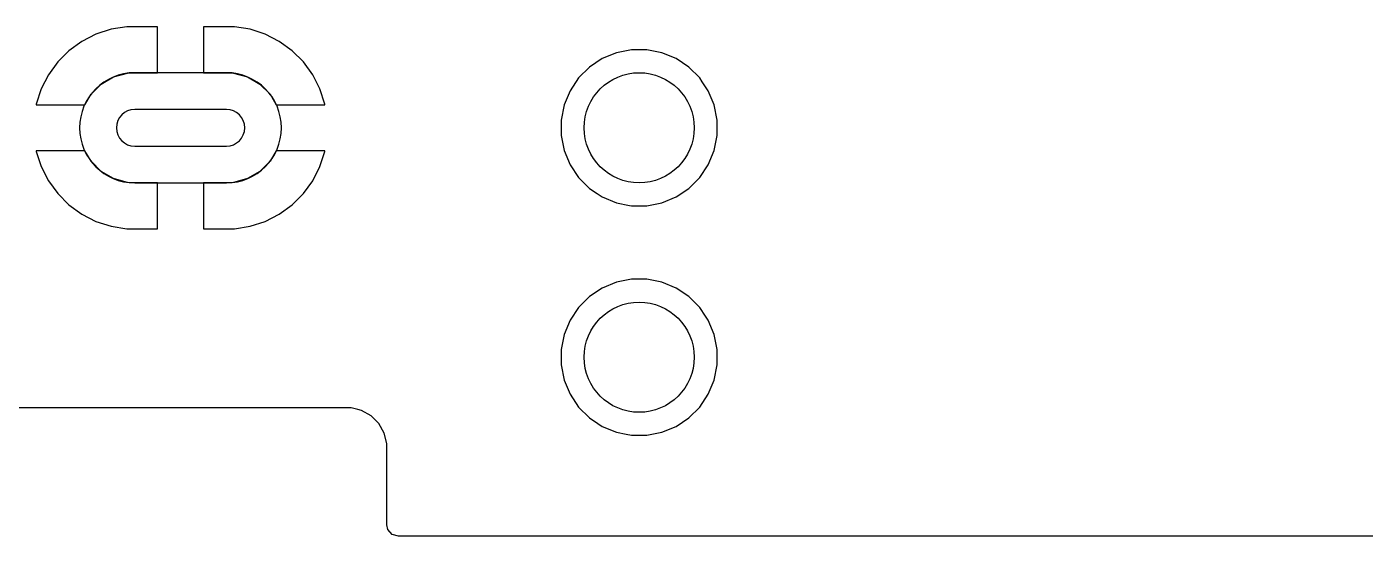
# Model space of a CAD drawing. Header units: inches. Extents: x 1.91 to 4.47, y -4.27 to -2.07.
# Drawn here: x 2.53 to 3.105, y -4.27 to -4.051 of the extents above; entities that cross this region are included whole.
import ezdxf

# ---------------------------------------------------------------- set-up
doc = ezdxf.new("R2010")
doc.units = ezdxf.units.IN
doc.header["$MEASUREMENT"] = 0
doc.layers.add('BLACK', color=250, linetype='CONTINUOUS')

msp = doc.modelspace()

# ---------------------------------------------------------------- linework, layer by layer
at = {"layer": 'BLACK', "linetype": 'CONTINUOUS'}
for p, q in [((2.55975, -4.05435), (2.55368, -4.05745)), ((2.56624, -4.05225), (2.55975, -4.05435)), ((2.57297, -4.05118), (2.56624, -4.05225)), ((2.58622, -4.05118), (2.57297, -4.05118)), ((2.58622, -4.07087), (2.58622, -4.05118)), ((2.61916, -4.05118), (2.60591, -4.05118)), ((2.60591, -4.05118), (2.60591, -4.07087)), ((2.62589, -4.05225), (2.61916, -4.05118)), ((2.63237, -4.05435), (2.62589, -4.05225)), ((2.63845, -4.05745), (2.63237, -4.05435)), ((2.54817, -4.06146), (2.54335, -4.06628)), ((2.55368, -4.05745), (2.54817, -4.06146)), ((2.64396, -4.06146), (2.63845, -4.05745)), ((2.64878, -4.06628), (2.64396, -4.06146)), ((2.78962, -4.061), (2.78315, -4.06229)), ((2.79621, -4.061), (2.78962, -4.061)), ((2.78962, -4.061), (2.78962, -4.061)), ((2.80268, -4.06229), (2.79621, -4.061)), ((2.79621, -4.061), (2.79621, -4.061)), ((2.54335, -4.06628), (2.53934, -4.07179)), ((2.65279, -4.07179), (2.64878, -4.06628)), ((2.77705, -4.06481), (2.77157, -4.06848)), ((2.78315, -4.06229), (2.77705, -4.06481)), ((2.78315, -4.06229), (2.78315, -4.06229)), ((2.80877, -4.06481), (2.80268, -4.06229)), ((2.80268, -4.06229), (2.80268, -4.06229)), ((2.81426, -4.06848), (2.80877, -4.06481)), ((2.53934, -4.07179), (2.53624, -4.07786)), ((2.562, -4.07575), (2.56734, -4.07266)), ((2.56734, -4.07266), (2.57329, -4.07107)), ((2.57329, -4.07107), (2.57638, -4.07087)), ((2.57638, -4.07087), (2.58622, -4.07087)), ((2.61575, -4.07087), (2.57638, -4.07087)), ((2.60591, -4.07087), (2.61575, -4.07087)), ((2.61575, -4.07087), (2.61883, -4.07107)), ((2.61883, -4.07107), (2.62479, -4.07266)), ((2.62479, -4.07266), (2.63013, -4.07575)), ((2.65588, -4.07786), (2.65279, -4.07179)), ((2.7669, -4.07314), (2.76324, -4.07863)), ((2.77157, -4.06848), (2.7669, -4.07314)), ((2.81892, -4.07314), (2.81426, -4.06848)), ((2.81998, -4.07472), (2.81892, -4.07314)), ((2.53624, -4.07786), (2.53414, -4.08435)), ((2.55764, -4.08011), (2.562, -4.07575)), ((2.63013, -4.07575), (2.63449, -4.08011)), ((2.65799, -4.08435), (2.65588, -4.07786)), ((2.76324, -4.07863), (2.76072, -4.08472)), ((2.82259, -4.07863), (2.81998, -4.07472)), ((2.82511, -4.08472), (2.82259, -4.07863)), ((2.53414, -4.08435), (2.53409, -4.08465)), ((2.53409, -4.08465), (2.55502, -4.08465)), ((2.53409, -4.08465), (2.53409, -4.08465)), ((2.55502, -4.08465), (2.55764, -4.08011)), ((2.63449, -4.08011), (2.63711, -4.08465)), ((2.63711, -4.08465), (2.65804, -4.08465)), ((2.65804, -4.08465), (2.65799, -4.08435)), ((2.65804, -4.08465), (2.65804, -4.08465)), ((2.76072, -4.08472), (2.75943, -4.09119)), ((2.76072, -4.08472), (2.76072, -4.08472)), ((2.8264, -4.09119), (2.82511, -4.08472)), ((2.75943, -4.09119), (2.75943, -4.09779)), ((2.8264, -4.09779), (2.8264, -4.09119)), ((2.8264, -4.09119), (2.8264, -4.09119)), ((2.75943, -4.09779), (2.76072, -4.10425)), ((2.82511, -4.10426), (2.8264, -4.09779)), ((2.55502, -4.10433), (2.53409, -4.10433)), ((2.53409, -4.10433), (2.53414, -4.10463)), ((2.53414, -4.10463), (2.53624, -4.11111)), ((2.55764, -4.10887), (2.55502, -4.10433)), ((2.63711, -4.10433), (2.63449, -4.10887)), ((2.65804, -4.10433), (2.63711, -4.10433)), ((2.65588, -4.11111), (2.65799, -4.10463)), ((2.65799, -4.10463), (2.65804, -4.10433)), ((2.76072, -4.10425), (2.76072, -4.10426)), ((2.76072, -4.10426), (2.76324, -4.11035)), ((2.82259, -4.11035), (2.82511, -4.10426)), ((2.53624, -4.11111), (2.53934, -4.11719)), ((2.562, -4.11323), (2.55764, -4.10887)), ((2.56734, -4.11631), (2.562, -4.11323)), ((2.63013, -4.11323), (2.62479, -4.11631)), ((2.63449, -4.10887), (2.63013, -4.11323)), ((2.65279, -4.11719), (2.65588, -4.11111)), ((2.76324, -4.11035), (2.7669, -4.11583)), ((2.81892, -4.11583), (2.82259, -4.11035)), ((2.53934, -4.11719), (2.54335, -4.1227)), ((2.57329, -4.11791), (2.56734, -4.11631)), ((2.57638, -4.11811), (2.57329, -4.11791)), ((2.58622, -4.11811), (2.57638, -4.11811)), ((2.57638, -4.11811), (2.61575, -4.11811)), ((2.58622, -4.1378), (2.58622, -4.11811)), ((2.61575, -4.11811), (2.60591, -4.11811)), ((2.60591, -4.11811), (2.60591, -4.1378)), ((2.61883, -4.11791), (2.61575, -4.11811)), ((2.62479, -4.11631), (2.61883, -4.11791)), ((2.64878, -4.1227), (2.65279, -4.11719)), ((2.7669, -4.11583), (2.77157, -4.1205)), ((2.81426, -4.1205), (2.81892, -4.11583)), ((2.54335, -4.1227), (2.54817, -4.12752)), ((2.64396, -4.12752), (2.64878, -4.1227)), ((2.77157, -4.1205), (2.77487, -4.1227)), ((2.77487, -4.1227), (2.77705, -4.12416)), ((2.77705, -4.12416), (2.78315, -4.12669)), ((2.80268, -4.12669), (2.80877, -4.12416)), ((2.80877, -4.12416), (2.81426, -4.1205)), ((2.54817, -4.12752), (2.55368, -4.13153)), ((2.63845, -4.13153), (2.64396, -4.12752)), ((2.78315, -4.12669), (2.78884, -4.12782)), ((2.78884, -4.12782), (2.78962, -4.12797)), ((2.78962, -4.12797), (2.78962, -4.12797)), ((2.78962, -4.12797), (2.78962, -4.12797)), ((2.78962, -4.12797), (2.79621, -4.12797)), ((2.79621, -4.12797), (2.80268, -4.12669)), ((2.79621, -4.12797), (2.79621, -4.12797)), ((2.55368, -4.13153), (2.55975, -4.13462)), ((2.55975, -4.13462), (2.56624, -4.13673)), ((2.62589, -4.13673), (2.63237, -4.13462)), ((2.63237, -4.13462), (2.63845, -4.13153)), ((2.56624, -4.13673), (2.57297, -4.1378)), ((2.57297, -4.1378), (2.58622, -4.1378)), ((2.60591, -4.1378), (2.61916, -4.1378)), ((2.61916, -4.1378), (2.62589, -4.13673)), ((2.78962, -4.15943), (2.78315, -4.16072)), ((2.79621, -4.15943), (2.78962, -4.15943)), ((2.78962, -4.15943), (2.78962, -4.15943)), ((2.80268, -4.16072), (2.79621, -4.15943)), ((2.79621, -4.15943), (2.79621, -4.15943)), ((2.77705, -4.16324), (2.77157, -4.1669)), ((2.78315, -4.16072), (2.77705, -4.16324)), ((2.78315, -4.16072), (2.78315, -4.16072)), ((2.80877, -4.16324), (2.80268, -4.16072)), ((2.80268, -4.16072), (2.80268, -4.16072)), ((2.81426, -4.1669), (2.80877, -4.16324)), ((2.77157, -4.1669), (2.7669, -4.17157)), ((2.81892, -4.17157), (2.81426, -4.1669)), ((2.7669, -4.17157), (2.76324, -4.17705)), ((2.82136, -4.17522), (2.81892, -4.17157)), ((2.82259, -4.17705), (2.82136, -4.17522)), ((2.76324, -4.17705), (2.76072, -4.18315)), ((2.82511, -4.18315), (2.82259, -4.17705)), ((2.76072, -4.18315), (2.75943, -4.18962)), ((2.76072, -4.18315), (2.76072, -4.18315)), ((2.8264, -4.18962), (2.82511, -4.18315)), ((2.75943, -4.18962), (2.75943, -4.19621)), ((2.8264, -4.19621), (2.8264, -4.18962)), ((2.8264, -4.18962), (2.8264, -4.18962)), ((2.75943, -4.19621), (2.76072, -4.20268)), ((2.82511, -4.20268), (2.8264, -4.19621)), ((2.76072, -4.20268), (2.76072, -4.20268)), ((2.76072, -4.20268), (2.76324, -4.20877)), ((2.82259, -4.20877), (2.82511, -4.20268)), ((2.76324, -4.20877), (2.7669, -4.21426)), ((2.81892, -4.21426), (2.82259, -4.20877)), ((2.66775, -4.21455), (2.52437, -4.21455)), ((2.66926, -4.21455), (2.66775, -4.21455)), ((2.67216, -4.21532), (2.66926, -4.21455)), ((2.67378, -4.21576), (2.67216, -4.21532)), ((2.67782, -4.21809), (2.67378, -4.21576)), ((2.67378, -4.21576), (2.67378, -4.21576)), ((2.7669, -4.21426), (2.77157, -4.21892)), ((2.81426, -4.21892), (2.81892, -4.21426)), ((2.68112, -4.22139), (2.67782, -4.21809)), ((2.67782, -4.21809), (2.67782, -4.21809)), ((2.68346, -4.22544), (2.68112, -4.22139)), ((2.77157, -4.21892), (2.77522, -4.22136)), ((2.77522, -4.22136), (2.77705, -4.22259)), ((2.77705, -4.22259), (2.78315, -4.22511)), ((2.80268, -4.22511), (2.80877, -4.22259)), ((2.80877, -4.22259), (2.81426, -4.21892)), ((2.68467, -4.22995), (2.68346, -4.22544)), ((2.78315, -4.22511), (2.78734, -4.22594)), ((2.78734, -4.22594), (2.78962, -4.2264)), ((2.78962, -4.2264), (2.78962, -4.2264)), ((2.78962, -4.2264), (2.78962, -4.2264)), ((2.78962, -4.2264), (2.79621, -4.2264)), ((2.79621, -4.2264), (2.80268, -4.22511)), ((2.79621, -4.2264), (2.79621, -4.2264)), ((2.68467, -4.26478), (2.68467, -4.22995)), ((2.68467, -4.22995), (2.68467, -4.22995)), ((2.68511, -4.26681), (2.68467, -4.26478)), ((2.68691, -4.26889), (2.68511, -4.26681)), ((2.68955, -4.26967), (2.68691, -4.26889)), ((3.25691, -4.26967), (2.68955, -4.26967))]:
    msp.add_line(p, q, dxfattribs=at)
at = {"layer": 'BLACK'}
for centre in [(2.79291, -4.09449), (2.79291, -4.09449), (2.79291, -4.19291), (2.79291, -4.19291)]:
    msp.add_circle(centre, 0.02362, dxfattribs=at)
for centre, start, end in [((2.57638, -4.09449), 90, 270), ((2.61575, -4.09449), -90, 90)]:
    msp.add_arc(centre, 0.02362, start, end, dxfattribs=at)
at = {"layer": 'WHITE', "linetype": 'CONTINUOUS'}
for p, q in [((2.61575, -4.08661), (2.57638, -4.08661)), ((2.57638, -4.10236), (2.61575, -4.10236))]:
    msp.add_line(p, q, dxfattribs=at)
at = {"layer": 'WHITE'}
for centre, start, end in [((2.57638, -4.09449), 90, 270), ((2.61575, -4.09449), -90, 90)]:
    msp.add_arc(centre, 0.00787, start, end, dxfattribs=at)

doc.saveas('drawing.dxf')
